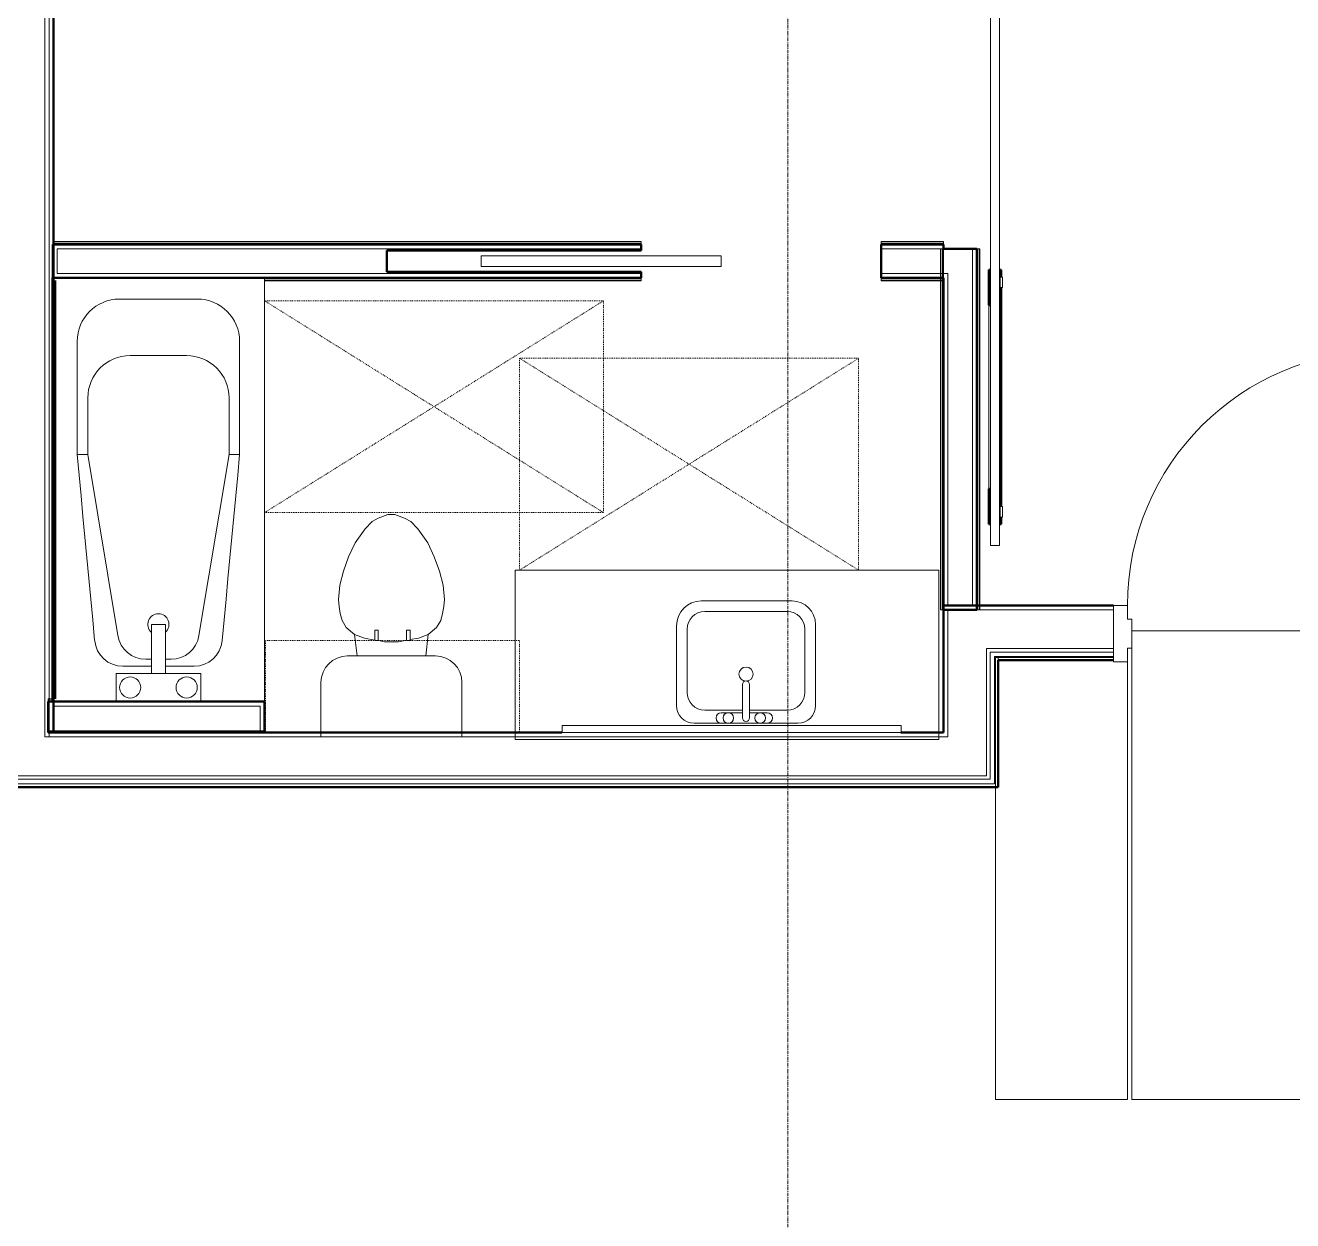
# Model space of a CAD drawing. Header units: inches. Extents: x -4218 to -1830, y 9756 to 12426.
# Drawn here: x -2935.3 to -2755.8, y 11656.2 to 11825.5 of the extents above; entities that cross this region are included whole.
import ezdxf

# ---------------------------------------------------------------- set-up
doc = ezdxf.new("R2010")
doc.units = ezdxf.units.IN
doc.header["$MEASUREMENT"] = 0
doc.linetypes.add('Dash', pattern=[0.25, 0.125, -0.125])
doc.linetypes.add('Grid Line 1_2_', pattern=[0.875, 0.5, -0.125, 0.125, -0.125])
for name, color, linetype, lineweight in [('0-1', 7, 'Continuous', 5), ('0-2', 252, 'Continuous', 9), ('0-3', 7, 'Continuous', 9), ('A-DOOR-1', 7, 'Continuous', 9), ('A-DOOR-2', 50, 'Continuous', 20), ('A-DOOR-3', 250, 'Continuous', 50), ('A-DOOR-FRAM-1', 50, 'Continuous', 20), ('A-FLOR-2', 252, 'Continuous', 9), ('A-FLOR-3', 7, 'Continuous', 9), ('A-GENM-HDLN-1', 7, 'Dash', 9), ('A-WALL-1', 250, 'Continuous', 50), ('A-WALL-2', 10, 'Continuous', 13), ('A-WALL-3', 253, 'Continuous', 9), ('A-WALL-4', 254, 'Continuous', 9), ('A-WALL-5', 252, 'Continuous', 9), ('A-WALL-6', 7, 'Continuous', 9), ('I-WALL-1', 250, 'Continuous', 50), ('I-WALL-2', 254, 'Continuous', 9), ('I-WALL-3', 253, 'Continuous', 9), ('I-WALL-4', 252, 'Continuous', 9), ('P-SANR-FIXT-1', 7, 'Continuous', 9), ('P-SANR-FIXT-2', 252, 'Continuous', 9), ('P-SANR-FIXT-3', 253, 'Continuous', 9), ('P-SANR-FIXT-5', 254, 'Continuous', 9), ('Q-CASE-2', 252, 'Continuous', 9), ('Q-CASE-3', 7, 'Continuous', 9), ('Q-CASE-5', 254, 'Continuous', 9), ('Q-CASE-6', 7, 'Dash', 9), ('S-GRID-1', 1, 'Grid Line 1_2_', 9)]:
    doc.layers.add(name, color=color, linetype=linetype, lineweight=lineweight)

# ---------------------------------------------------------------- blocks, each defined once
blk = doc.blocks.new('Basic Wall _ INT - W4BØF - _5_8 GYP - 2X4 WOOD_BATT_ - 5_8 GYP_ - ___-2683954-BACKGROUND - 1ST FLOOR')
at = {"layer": 'A-WALL-3'}
for p, q in [((-2805.69, 11833.21), (-2805.4, 11833.21)), ((-2805.62, 11833.06), (-2805.62, 11833.01)), ((-2805.62, 11832.99), (-2805.62, 11832.92)), ((-2805.62, 11832.89), (-2805.62, 11832.8)), ((-2805.4, 11833.21), (-2805.34, 11833.21)), ((-2805.4, 11833.21), (-2805.4, 11833.21)), ((-2805.69, 11793.86), (-2805.48, 11793.86)), ((-2805.62, 11793.86), (-2805.62, 11789.76)), ((-2805.48, 11793.86), (-2805.4, 11793.86)), ((-2805.4, 11793.86), (-2805.32, 11793.86)), ((-2805.32, 11793.86), (-2805.27, 11793.86)), ((-2805.27, 11789.74), (-2805.27, 11793.86)), ((-2805.62, 11789.59), (-2805.62, 11789.54)), ((-2805.62, 11789.54), (-2805.62, 11789.45)), ((-2805.62, 11789.45), (-2805.62, 11789.33)), ((-2805.27, 11742.74), (-2805.27, 11743.36))]:
    blk.add_line(p, q, dxfattribs=at)
at = {"layer": 'A-WALL-4'}
for p, q in [((-2805.62, 11833.21), (-2805.69, 11833.21)), ((-2805.48, 11833.21), (-2805.62, 11833.21)), ((-2805.41, 11833.21), (-2805.48, 11833.21)), ((-2805.27, 11833.21), (-2805.3, 11833.21)), ((-2805.62, 11793.86), (-2805.69, 11793.86)), ((-2805.48, 11793.86), (-2805.62, 11793.86)), ((-2805.41, 11793.86), (-2805.48, 11793.86)), ((-2805.27, 11793.86), (-2805.3, 11793.86))]:
    blk.add_line(p, q, dxfattribs=at)
at = {"layer": 'A-WALL-5'}
for p, q in [((-2805.69, 11833.06), (-2805.69, 11833.01)), ((-2805.69, 11832.99), (-2805.69, 11832.92)), ((-2805.69, 11832.9), (-2805.69, 11832.8)), ((-2805.62, 11832.8), (-2805.62, 11829.86)), ((-2805.34, 11833.21), (-2805.32, 11833.21)), ((-2805.32, 11833.21), (-2805.27, 11833.21)), ((-2805.27, 11829.86), (-2805.27, 11833.21)), ((-2805.69, 11829.86), (-2805.62, 11829.86)), ((-2805.62, 11829.86), (-2805.48, 11829.86)), ((-2805.48, 11829.86), (-2805.41, 11829.86)), ((-2805.3, 11829.86), (-2805.27, 11829.86)), ((-2805.69, 11793.86), (-2805.69, 11789.77)), ((-2805.4, 11793.86), (-2805.4, 11789.75)), ((-2805.69, 11789.59), (-2805.69, 11789.54)), ((-2805.69, 11789.54), (-2805.69, 11789.45)), ((-2805.69, 11789.45), (-2805.69, 11789.33)), ((-2805.62, 11789.33), (-2805.62, 11742.74)), ((-2805.27, 11743.36), (-2805.27, 11789.74)), ((-2805.69, 11742.74), (-2805.62, 11742.74)), ((-2805.62, 11742.74), (-2805.48, 11742.74)), ((-2805.48, 11742.74), (-2805.41, 11742.74)), ((-2805.3, 11742.74), (-2805.27, 11742.74))]:
    blk.add_line(p, q, dxfattribs=at)
at = {"layer": 'A-WALL-6'}
for p, q in [((-2805.69, 11832.8), (-2805.69, 11829.86)), ((-2805.4, 11833.21), (-2805.4, 11829.86)), ((-2805.4, 11829.86), (-2805.69, 11829.86)), ((-2805.32, 11829.86), (-2805.4, 11829.86)), ((-2805.27, 11829.86), (-2805.32, 11829.86)), ((-2805.69, 11789.33), (-2805.69, 11742.74)), ((-2805.4, 11789.74), (-2805.4, 11742.74)), ((-2805.4, 11742.74), (-2805.69, 11742.74)), ((-2805.32, 11742.74), (-2805.4, 11742.74)), ((-2805.27, 11742.74), (-2805.32, 11742.74))]:
    blk.add_line(p, q, dxfattribs=at)
blk = doc.blocks.new('Basic Wall _ INT - W4BØF - _5_8 GYP - 2X4 WOOD_BATT_ - 5_8 GYP_ - ___-2683955-BACKGROUND - 1ST FLOOR')
at = {"layer": 'A-WALL-3'}
for p, q in [((-2800.46, 11833.21), (-2800.42, 11833.21)), ((-2800.42, 11833.21), (-2800.4, 11833.21)), ((-2800.4, 11833.21), (-2800.11, 11833.21)), ((-2800.17, 11832.98), (-2800.17, 11832.92)), ((-2800.17, 11832.88), (-2800.17, 11832.8)), ((-2800.52, 11742.74), (-2800.52, 11743.36)), ((-2800.48, 11742.74), (-2800.52, 11742.74)), ((-2800.46, 11742.74), (-2800.48, 11742.74)), ((-2800.42, 11742.74), (-2800.46, 11742.74)), ((-2800.4, 11742.74), (-2800.42, 11742.74)), ((-2800.38, 11742.74), (-2800.4, 11742.74)), ((-2800.4, 11742.74), (-2800.4, 11742.74)), ((-2800.32, 11742.74), (-2800.38, 11742.74)), ((-2800.23, 11742.74), (-2800.32, 11742.74)), ((-2800.11, 11742.74), (-2800.23, 11742.74)), ((-2800.17, 11743.36), (-2800.17, 11742.74))]:
    blk.add_line(p, q, dxfattribs=at)
at = {"layer": 'A-WALL-4'}
for p, q in [((-2800.5, 11833.21), (-2800.52, 11833.21)), ((-2800.32, 11833.21), (-2800.38, 11833.21)), ((-2800.17, 11833.21), (-2800.32, 11833.21)), ((-2800.11, 11833.21), (-2800.17, 11833.21)), ((-2800.52, 11742.74), (-2800.5, 11742.74)), ((-2800.38, 11742.74), (-2800.32, 11742.74)), ((-2800.32, 11742.74), (-2800.17, 11742.74)), ((-2800.17, 11742.74), (-2800.11, 11742.74))]:
    blk.add_line(p, q, dxfattribs=at)
at = {"layer": 'A-WALL-5'}
for p, q in [((-2800.52, 11833.21), (-2800.48, 11833.21)), ((-2800.52, 11829.86), (-2800.52, 11833.21)), ((-2800.48, 11833.21), (-2800.46, 11833.21)), ((-2800.17, 11832.8), (-2800.17, 11829.86)), ((-2800.11, 11832.98), (-2800.11, 11832.92)), ((-2800.11, 11832.88), (-2800.11, 11832.8)), ((-2800.52, 11829.86), (-2800.5, 11829.86)), ((-2800.38, 11829.86), (-2800.32, 11829.86)), ((-2800.32, 11829.86), (-2800.17, 11829.86)), ((-2800.17, 11829.86), (-2800.11, 11829.86)), ((-2800.5, 11793.86), (-2800.52, 11793.86)), ((-2800.52, 11743.36), (-2800.52, 11793.86)), ((-2800.32, 11793.86), (-2800.38, 11793.86)), ((-2800.17, 11793.86), (-2800.32, 11793.86)), ((-2800.11, 11793.86), (-2800.17, 11793.86)), ((-2800.17, 11793.86), (-2800.17, 11743.36)), ((-2800.4, 11742.74), (-2800.4, 11743.36)), ((-2800.11, 11743.36), (-2800.11, 11742.74))]:
    blk.add_line(p, q, dxfattribs=at)
at = {"layer": 'A-WALL-6'}
for p, q in [((-2800.4, 11829.86), (-2800.4, 11833.21)), ((-2800.11, 11832.8), (-2800.11, 11829.86)), ((-2800.48, 11829.86), (-2800.52, 11829.86)), ((-2800.4, 11829.86), (-2800.48, 11829.86)), ((-2800.11, 11829.86), (-2800.4, 11829.86)), ((-2800.52, 11793.86), (-2800.48, 11793.86)), ((-2800.48, 11793.86), (-2800.4, 11793.86)), ((-2800.4, 11743.36), (-2800.4, 11793.86)), ((-2800.4, 11793.86), (-2800.11, 11793.86)), ((-2800.11, 11793.86), (-2800.11, 11743.36))]:
    blk.add_line(p, q, dxfattribs=at)
blk = doc.blocks.new('Basic Wall _ INT - W4BØF - _5_8 GYP - 2X4 WOOD_BATT_ - 5_8 GYP_ - ___-2683956-BACKGROUND - 1ST FLOOR')
at = {"layer": 'A-WALL-3'}
for p, q in [((-2931.4, 11794.9), (-2931.4, 11794.84)), ((-2931.4, 11794.84), (-2931.4, 11794.7)), ((-2931.4, 11794.84), (-2931.27, 11794.84)), ((-2931.4, 11794.69), (-2931.4, 11794.63)), ((-2931.4, 11794.51), (-2931.4, 11794.49)), ((-2931.27, 11794.49), (-2931.4, 11794.49))]:
    blk.add_line(p, q, dxfattribs=at)
at = {"layer": 'A-WALL-5'}
for p, q in [((-2931.4, 11794.61), (-2931.4, 11794.9)), ((-2931.4, 11794.9), (-2931.27, 11794.9)), ((-2931.27, 11794.61), (-2931.4, 11794.61)), ((-2931.4, 11794.53), (-2931.4, 11794.61)), ((-2931.4, 11794.49), (-2931.4, 11794.53)), ((-2931.27, 11794.84), (-2848.07, 11794.84)), ((-2848.07, 11794.49), (-2931.27, 11794.49)), ((-2848.07, 11794.84), (-2848.07, 11794.9)), ((-2848.07, 11794.7), (-2848.07, 11794.84)), ((-2848.07, 11794.63), (-2848.07, 11794.69)), ((-2848.07, 11794.49), (-2848.07, 11794.51)), ((-2814.07, 11794.9), (-2814.07, 11794.84)), ((-2814.07, 11794.84), (-2814.07, 11794.7)), ((-2814.07, 11794.84), (-2805.27, 11794.84)), ((-2814.07, 11794.69), (-2814.07, 11794.63)), ((-2814.07, 11794.51), (-2814.07, 11794.49)), ((-2805.27, 11794.49), (-2814.07, 11794.49)), ((-2805.27, 11794.84), (-2805.27, 11794.9)), ((-2805.27, 11794.7), (-2805.27, 11794.84)), ((-2805.27, 11794.63), (-2805.27, 11794.69)), ((-2805.27, 11794.49), (-2805.27, 11794.51))]:
    blk.add_line(p, q, dxfattribs=at)
at = {"layer": 'A-WALL-6'}
for p, q in [((-2931.27, 11794.9), (-2848.07, 11794.9)), ((-2848.07, 11794.61), (-2931.27, 11794.61)), ((-2848.07, 11794.9), (-2848.07, 11794.61)), ((-2848.07, 11794.61), (-2848.07, 11794.53)), ((-2848.07, 11794.53), (-2848.07, 11794.49)), ((-2814.07, 11794.61), (-2814.07, 11794.9)), ((-2814.07, 11794.9), (-2805.27, 11794.9)), ((-2805.27, 11794.61), (-2814.07, 11794.61)), ((-2814.07, 11794.53), (-2814.07, 11794.61)), ((-2814.07, 11794.49), (-2814.07, 11794.53)), ((-2805.27, 11794.9), (-2805.27, 11794.61)), ((-2805.27, 11794.61), (-2805.27, 11794.53)), ((-2805.27, 11794.53), (-2805.27, 11794.49))]:
    blk.add_line(p, q, dxfattribs=at)
blk = doc.blocks.new('Basic Wall _ INT - W4BØF - _5_8 GYP - 2X4 WOOD_BATT_ - 5_8 GYP_ - ___-2683957-BACKGROUND - 1ST FLOOR')
at = {"layer": 'A-WALL-3'}
for p, q in [((-2805.69, 11789.39), (-2805.58, 11789.39)), ((-2805.57, 11789.39), (-2805.48, 11789.39)), ((-2805.48, 11789.39), (-2805.42, 11789.39)), ((-2805.27, 11789.68), (-2805.27, 11789.62)), ((-2805.27, 11789.62), (-2805.27, 11789.61)), ((-2805.27, 11789.61), (-2805.27, 11789.33))]:
    blk.add_line(p, q, dxfattribs=at)
at = {"layer": 'A-WALL-4'}
for p, q in [((-2805.27, 11789.72), (-2805.27, 11789.74)), ((-2805.27, 11789.54), (-2805.27, 11789.6)), ((-2805.27, 11789.39), (-2805.27, 11789.53)), ((-2805.27, 11789.33), (-2805.27, 11789.39))]:
    blk.add_line(p, q, dxfattribs=at)
at = {"layer": 'A-WALL-5'}
for p, q in [((-2848.07, 11789.74), (-2901.43, 11789.74)), ((-2901.43, 11789.39), (-2848.07, 11789.39)), ((-2848.07, 11789.72), (-2848.07, 11789.74)), ((-2848.07, 11789.54), (-2848.07, 11789.6)), ((-2848.07, 11789.39), (-2848.07, 11789.53)), ((-2848.07, 11789.33), (-2848.07, 11789.39)), ((-2814.07, 11789.74), (-2814.07, 11789.72)), ((-2805.27, 11789.74), (-2814.07, 11789.74)), ((-2814.07, 11789.6), (-2814.07, 11789.54)), ((-2814.07, 11789.53), (-2814.07, 11789.39)), ((-2814.07, 11789.39), (-2814.07, 11789.33)), ((-2814.07, 11789.39), (-2805.69, 11789.39)), ((-2805.69, 11789.33), (-2805.58, 11789.33)), ((-2805.57, 11789.33), (-2805.48, 11789.33)), ((-2805.48, 11789.33), (-2805.42, 11789.33)), ((-2805.27, 11789.74), (-2805.27, 11789.7)), ((-2805.27, 11789.7), (-2805.27, 11789.68))]:
    blk.add_line(p, q, dxfattribs=at)
at = {"layer": 'A-WALL-6'}
for p, q in [((-2901.43, 11789.61), (-2848.07, 11789.61)), ((-2901.43, 11789.33), (-2848.07, 11789.33)), ((-2848.07, 11789.74), (-2848.07, 11789.7)), ((-2848.07, 11789.7), (-2848.07, 11789.61)), ((-2848.07, 11789.61), (-2848.07, 11789.33)), ((-2814.07, 11789.7), (-2814.07, 11789.74)), ((-2814.07, 11789.61), (-2814.07, 11789.7)), ((-2814.07, 11789.61), (-2805.27, 11789.61)), ((-2814.07, 11789.33), (-2814.07, 11789.61)), ((-2814.07, 11789.33), (-2805.69, 11789.33))]:
    blk.add_line(p, q, dxfattribs=at)
blk = doc.blocks.new('BARN - FLUSH - 3-0 x 7-0 BARN DOOR-2961666-BACKGROUND - 1ST FLOOR')
at = {"layer": 'A-DOOR-1'}
for p, q in [((21, -4.32), (-60, -4.32)), ((-60, -4.95), (-60, -4.32)), ((-60, -5.57), (-60, -4.95)), ((-52, -4.07), (-26, -4.07)), ((21, -4.32), (21, -4.95)), ((21, -4.95), (21, -5.57)), ((-60, -5.57), (21, -5.57)), ((-54.5, -5.67), (-56, -5.67)), ((-56, -5.67), (-56, -6)), ((-54.5, -6), (-56, -6)), ((-54.5, -6), (-54.5, -5.67)), ((-23.5, -6), (-23.5, -5.67)), ((-22, -5.67), (-23.5, -5.67)), ((-22, -6), (-23.5, -6)), ((-22, -5.67), (-22, -6))]:
    blk.add_line(p, q, dxfattribs=at)
at = {"layer": 'A-DOOR-3'}
for p, q in [((-52, -4.07), (-57, -4.07)), ((-57, -4.07), (-57, -4.32)), ((-52, -4.33), (-52, -4.07)), ((-21, -4.07), (-26, -4.07)), ((-26, -4.07), (-26, -4.32)), ((-21, -4.32), (-21, -4.07)), ((-57, -5.57), (-57, -5.82)), ((-57, -5.82), (-56, -5.82)), ((-54.5, -5.82), (-23.5, -5.82)), ((-22, -5.82), (-21, -5.82)), ((-21, -5.82), (-21, -5.57))]:
    blk.add_line(p, q, dxfattribs=at)
blk = doc.blocks.new('POCKET - FLUSH - 2-10 x 6-8-2882530-BACKGROUND - 1ST FLOOR')
at = {"layer": 'A-DOOR-2'}
for p, q in [((-39.67, -0.75), (-39.67, 0.75)), ((-39.67, 0.75), (-5.67, 0.75)), ((-5.67, 0.75), (-5.67, -0.75)), ((-5.67, -0.75), (-39.67, -0.75))]:
    blk.add_line(p, q, dxfattribs=at)
blk = doc.blocks.new('M_Sink Vanity-Square - 500 x 440mm-1372835-BACKGROUND - 1ST FLOOR')
at = {"layer": 'P-SANR-FIXT-1'}
for p, q in [((-5.72, 10.23), (7.14, 10.23)), ((-5.22, 8.73), (6.46, 8.73)), ((-9.22, -4.59), (-9.22, 6.73)), ((-7.72, -2.72), (-7.72, 6.23)), ((8.96, 6.23), (8.96, -2.72)), ((10.46, 6.91), (10.46, -4.59)), ((0.12, -6.33), (0.12, -1.59)), ((1.12, -6.33), (1.12, -1.59)), ((0.12, -5.22), (-5.22, -5.22)), ((6.46, -5.22), (1.12, -5.22)), ((7.96, -7.09), (-6.72, -7.09)), ((-2.88, -5.59), (0.12, -5.59)), ((3.62, -7.09), (-2.88, -7.09)), ((1.12, -5.59), (3.62, -5.59))]:
    blk.add_line(p, q, dxfattribs=at)
for centre, radius, start, end in [((-5.72, 6.73), 3.5, 90, 180), ((7.14, 6.91), 3.32, 360, 90), ((-5.22, 6.23), 2.5, 90, 180), ((6.46, 6.23), 2.5, 360, 90), ((0.62, -0.13), 1, 360, 180), ((0.62, -0.13), 1, 180, 0), ((0.62, -1.59), 0.5, 360, 180), ((-5.22, -2.72), 2.5, 180, 270), ((6.46, -2.72), 2.5, 270, 360), ((-6.72, -4.59), 2.5, 180, 270), ((7.96, -4.59), 2.5, 270, 0), ((-2.88, -6.34), 0.75, 90, 270), ((-1.88, -6.34), 0.75, 360, 180), ((-1.88, -6.34), 0.75, 180, 0), ((0.62, -6.33), 0.5, 180, 0), ((2.62, -6.34), 0.75, 0, 180), ((2.62, -6.34), 0.75, 180, 0), ((3.62, -6.34), 0.75, 270, 90)]:
    blk.add_arc(centre, radius, start, end, dxfattribs=at)
blk = doc.blocks.new('Toilet-Domestic-3D - Toilet-Domestic-3D-V116-BACKGROUND - 1ST FLOOR')
at = {"layer": 'P-SANR-FIXT-1'}
for p, q in [((-9.98, 11.75), (-9.98, 18.85)), ((9.98, 18.85), (9.98, 11.75)), ((6.25, 8.02), (-6.25, 8.02)), ((-4.86, 8.02), (-5.21, 5)), ((4.86, 8.02), (5.21, 5)), ((-3.84, 5.5), (-5.21, 5)), ((-2.65, 5.71), (-3.84, 5.5)), ((-1, 6), (-2.16, 5.8)), ((1, 6), (-1, 6)), ((1.85, 5.85), (1, 6)), ((3.84, 5.5), (2.34, 5.76)), ((5.21, 5), (3.84, 5.5)), ((-6.4, 4), (-6.97, 3)), ((-5.21, 5), (-6.4, 4)), ((6.4, 4), (5.21, 5)), ((6.97, 3), (6.4, 4)), ((-7.24, 2), (-7.41, 1)), ((-6.97, 3), (-7.24, 2)), ((7.24, 2), (6.97, 3)), ((7.41, 1), (7.24, 2)), ((-7.41, 1), (-7.5, 0)), ((7.5, 0), (7.41, 1)), ((-7.5, 0), (-7.33, -1.99)), ((7.33, -1.99), (7.5, 0)), ((-7.33, -1.99), (-6.79, -4)), ((6.79, -4), (7.33, -1.99)), ((-6.79, -4), (-6.06, -6)), ((6.06, -6), (6.79, -4)), ((-6.06, -6), (-5.13, -8)), ((5.13, -8), (6.06, -6)), ((-5.13, -8), (-3.74, -10)), ((3.74, -10), (5.13, -8)), ((-3.74, -10), (-2.74, -11)), ((2.74, -11), (3.74, -10)), ((-2.74, -11), (-1.87, -11.5)), ((-1.87, -11.5), (-0.5, -12)), ((-0.5, -12), (0.5, -12)), ((0.5, -12), (1.87, -11.5)), ((1.87, -11.5), (2.74, -11))]:
    blk.add_line(p, q, dxfattribs=at)
for centre, start, end in [((-6.25, 11.75), 180, 270), ((6.25, 11.75), 270, 360)]:
    blk.add_arc(centre, 3.73, start, end, dxfattribs=at)
at = {"layer": 'P-SANR-FIXT-2'}
for p, q in [((-9.98, 18.85), (-9.98, 19.48)), ((9.98, 19.48), (9.98, 18.85))]:
    blk.add_line(p, q, dxfattribs=at)
at = {"layer": 'P-SANR-FIXT-3'}
blk.add_line((-9.98, 19.48), (9.98, 19.48), dxfattribs=at)
blk = doc.blocks.new('Bath Vanity - Bath Vanity 60_-V141-BACKGROUND - 1ST FLOOR')
at = {"layer": 'Q-CASE-2'}
for p, q in [((-29.26, 1), (-29.26, 0)), ((30.74, 0.38), (30.74, 1)), ((30.74, 0), (30.74, 0.38)), ((-29.26, 0), (30.74, 0))]:
    blk.add_line(p, q, dxfattribs=at)
at = {"layer": 'Q-CASE-3'}
for p, q in [((30.74, 24), (-29.26, 24)), ((-29.26, 24), (-29.26, 1)), ((30.74, 1), (30.74, 24))]:
    blk.add_line(p, q, dxfattribs=at)
blk = doc.blocks.new('Bath Tub - Maestro - 60_x30_-V142-BACKGROUND - 1ST FLOOR')
at = {"layer": 'P-SANR-FIXT-1'}
for p, q in [((35, 26.5), (51, 26.5)), ((35, 26.5), (35, 25)), ((35, 25), (9.35, 20.74)), ((43, 25), (35, 25)), ((4, 21), (0.37, 21)), ((4, 16), (4, 21)), ((5, 16), (5, 20.04)), ((57, 20.5), (57, 9.5)), ((49, 11), (49, 19)), ((6, 16.8), (6, 16)), ((4, 14), (4, 16)), ((4, 16), (10.94, 16)), ((10.94, 14), (10.94, 16)), ((4, 9), (4, 14)), ((10.94, 14), (4, 14)), ((5, 9.96), (5, 14)), ((6, 14), (6, 13.2)), ((0.37, 9), (4, 9)), ((9.35, 9.26), (35, 5)), ((35, 3.5), (35, 5)), ((35, 5), (43, 5)), ((51, 3.5), (35, 3.5)), ((0.37, 0), (59.62, 0))]:
    blk.add_line(p, q, dxfattribs=at)
at = {"layer": 'P-SANR-FIXT-1', "flags": 128}
for points in [[(8.63, 24.03), (11.56, 24.3), (14.49, 24.58), (17.42, 24.85), (20.35, 25.13), (23.28, 25.4), (26.21, 25.68), (29.14, 25.95), (32.07, 26.23), (35, 26.5)], [(35, 3.5), (32.07, 3.77), (29.14, 4.05), (26.21, 4.32), (23.28, 4.6), (20.35, 4.87), (17.42, 5.15), (14.49, 5.42), (11.56, 5.7), (8.63, 5.97)]]:
    blk.add_lwpolyline(points, dxfattribs=at)
at = {"layer": 'P-SANR-FIXT-1'}
for centre, radius, start, end in [((51, 20.5), 6, 360, 90), ((9, 20.04), 4, 95.3558, 180), ((43, 19), 6, 360, 90), ((2, 19), 1.5, 360, 180), ((10, 16.8), 4, 99.4223, 180), ((2, 19), 1.5, 180, 360), ((10.94, 15), 1.5, 360, 137.9289), ((10.94, 15), 1.5, 222.0711, 360), ((10, 13.2), 4, 180, 260.5777), ((2, 11), 1.5, 360, 180), ((2, 11), 1.5, 180, 360), ((43, 11), 6, 270, 0), ((9, 9.96), 4, 180, 264.6442), ((51, 9.5), 6, 270, 360)]:
    blk.add_arc(centre, radius, start, end, dxfattribs=at)
at = {"layer": 'P-SANR-FIXT-2'}
for p, q in [((0.37, 21), (0, 21)), ((0, 9), (0.37, 9)), ((0, 0), (0.37, 0)), ((59.62, 0), (60, 0))]:
    blk.add_line(p, q, dxfattribs=at)
at = {"layer": 'P-SANR-FIXT-3'}
for p, q in [((60, 30), (0, 30)), ((0, 29.84), (0, 21)), ((60, 0), (60, 29.84)), ((0, 21), (0, 9)), ((0, 9), (0, 0))]:
    blk.add_line(p, q, dxfattribs=at)
at = {"layer": 'P-SANR-FIXT-5'}
for p, q in [((0, 30), (0, 29.84)), ((60, 29.84), (60, 29.97)), ((0, 21), (0, 9))]:
    blk.add_line(p, q, dxfattribs=at)
blk = doc.blocks.new('ADA Clearances - 30_x48_-V8-BACKGROUND - 1ST FLOOR')
at = {"layer": 'A-GENM-HDLN-1'}
for p, q in [((15, -24), (-15, 24)), ((-15, -24), (15, 24)), ((15, 24), (-15, 24)), ((-15, 24), (-15, -24)), ((15, -24), (15, 24)), ((-15, -24), (15, -24))]:
    blk.add_line(p, q, dxfattribs=at)
blk = doc.blocks.new('ADA Clearances - 30_x48_-V119-BACKGROUND - 1ST FLOOR')
at = {"layer": 'A-GENM-HDLN-1'}
for p, q in [((15, -24), (-15, 24)), ((-15, -24), (15, 24)), ((15, 24), (-15, 24)), ((15, -24), (15, 24)), ((-15, -24), (15, -24))]:
    blk.add_line(p, q, dxfattribs=at)
blk = doc.blocks.new('BATHROOM MIRROR - BATHROOM MIRROR 48_-3123886-BACKGROUND - 1ST FLOOR')
at = {"layer": 'Q-CASE-3'}
for p, q in [((-23.26, -23), (24.74, -23)), ((-23.26, -23), (-23.26, -24)), ((24.74, -24), (24.74, -23)), ((24.74, -24), (-23.26, -24))]:
    blk.add_line(p, q, dxfattribs=at)
at = {"layer": 'Q-CASE-5'}
blk.add_line((21.74, -24), (-20.26, -24), dxfattribs=at)
blk = doc.blocks.new('300 Series Wall Hung Cabinet_326 - 36_-2909953-BACKGROUND - 1ST FLOOR')
at = {"layer": 'Q-CASE-3'}
for p, q in [((-2.01, 14.69), (-2.5, 14.69)), ((-2.5, 14.69), (-2.5, 13.19)), ((-2.01, 13.19), (-2.01, 14.69)), ((2.49, 14.69), (2, 14.69)), ((2, 14.69), (2, 13.19)), ((2.49, 13.19), (2.49, 14.69)), ((-2.01, 13.19), (-2.5, 13.19)), ((2.49, 13.19), (2, 13.19))]:
    blk.add_line(p, q, dxfattribs=at)
at = {"layer": 'Q-CASE-6'}
for p, q in [((-18, 0.19), (-18, 13.19)), ((-18, 13.19), (18, 13.19)), ((18, 13.19), (18, 0.19)), ((18, 0.19), (-18, 0.19))]:
    blk.add_line(p, q, dxfattribs=at)
blk = doc.blocks.new('Basic Wall _ INT - W4FØF - INT - _5_8 GYP - 2X4 WOOD_BATT__ - ___-3091405-BACKGROUND - 1ST FLOOR')
at = {"layer": 'A-WALL-3'}
for p, q in [((-2932.03, 11730.15), (-2932.03, 11730.09)), ((-2932.03, 11730.09), (-2932.03, 11729.95)), ((-2931.91, 11730.09), (-2932.03, 11730.09)), ((-2932.03, 11729.94), (-2932.03, 11729.88)), ((-2932.03, 11729.76), (-2932.03, 11729.74)), ((-2932.03, 11729.74), (-2931.91, 11729.74)), ((-2931.43, 11730.09), (-2931.9, 11730.09)), ((-2931.9, 11729.74), (-2931.43, 11729.74))]:
    blk.add_line(p, q, dxfattribs=at)
at = {"layer": 'A-WALL-5'}
for p, q in [((-2932.03, 11729.86), (-2932.03, 11730.15)), ((-2931.91, 11730.15), (-2932.03, 11730.15)), ((-2931.91, 11729.86), (-2932.03, 11729.86)), ((-2932.03, 11729.78), (-2932.03, 11729.86)), ((-2932.03, 11729.74), (-2932.03, 11729.78)), ((-2931.43, 11730.15), (-2931.9, 11730.15)), ((-2931.43, 11729.86), (-2931.9, 11729.86)), ((-2901.4, 11730.09), (-2901.4, 11730.15)), ((-2901.4, 11729.95), (-2901.4, 11730.09)), ((-2901.4, 11729.88), (-2901.4, 11729.94)), ((-2901.4, 11729.74), (-2901.4, 11729.76))]:
    blk.add_line(p, q, dxfattribs=at)
at = {"layer": 'A-WALL-6'}
for p, q in [((-2901.4, 11730.15), (-2901.4, 11729.86)), ((-2901.4, 11729.86), (-2901.4, 11729.78)), ((-2901.4, 11729.78), (-2901.4, 11729.74))]:
    blk.add_line(p, q, dxfattribs=at)
blk = doc.blocks.new('CTR - 1st Phase - Unit Layouts_rvt-1-BACKGROUND - 1ST FLOOR')
at = {"layer": 'A-WALL-1'}
for p, q in [((-2848.07, 11794.49), (-2931.4, 11794.49)), ((-2931.4, 11794.49), (-2931.4, 11793.86)), ((-2848.07, 11793.61), (-2848.07, 11794.49)), ((-2805.27, 11794.49), (-2814.07, 11794.49)), ((-2814.07, 11794.49), (-2814.07, 11789.74)), ((-2805.27, 11793.86), (-2805.27, 11794.49)), ((-2931.4, 11793.86), (-2931.4, 11790.36)), ((-2884.07, 11790.61), (-2884.07, 11793.61)), ((-2884.07, 11793.61), (-2848.07, 11793.61)), ((-2800.52, 11793.86), (-2805.27, 11793.86)), ((-2800.52, 11742.74), (-2800.52, 11793.86)), ((-2931.43, 11789.74), (-2931.43, 11729.74)), ((-2931.06, 11789.74), (-2931.43, 11789.74)), ((-2931.4, 11790.36), (-2931.4, 11789.74)), ((-2931.4, 11789.74), (-2848.07, 11789.74)), ((-2931.06, 11730.11), (-2931.06, 11789.36)), ((-2848.07, 11790.61), (-2884.07, 11790.61)), ((-2848.07, 11789.74), (-2848.07, 11790.61)), ((-2814.07, 11789.74), (-2805.27, 11789.74)), ((-2805.27, 11789.74), (-2805.27, 11742.74)), ((-2805.27, 11742.74), (-2804.65, 11742.74)), ((-2804.65, 11742.74), (-2801.15, 11742.74)), ((-2801.15, 11742.74), (-2800.52, 11742.74)), ((-2901.4, 11729.74), (-2932.03, 11729.74)), ((-2932.03, 11729.74), (-2932.03, 11729.11)), ((-2931.43, 11729.74), (-2931.06, 11729.74)), ((-2901.4, 11729.11), (-2901.4, 11729.74)), ((-2932.03, 11729.11), (-2932.03, 11725.61)), ((-2901.4, 11725.61), (-2901.4, 11729.11)), ((-2932.03, 11725.61), (-2932.03, 11725.36)), ((-2932.03, 11725.36), (-2901.4, 11725.36)), ((-2901.4, 11725.36), (-2901.4, 11725.61))]:
    blk.add_line(p, q, dxfattribs=at)
at = {"layer": 'A-WALL-2'}
for p, q in [((-2930.78, 11793.86), (-2930.78, 11790.36)), ((-2930.78, 11793.86), (-2848.07, 11793.86)), ((-2814.07, 11793.86), (-2805.27, 11793.86)), ((-2801.15, 11793.86), (-2801.15, 11743.36)), ((-2930.78, 11790.36), (-2848.07, 11790.36)), ((-2814.07, 11790.36), (-2805.27, 11790.36)), ((-2805.27, 11790.36), (-2804.65, 11790.36)), ((-2804.65, 11790.36), (-2804.65, 11743.36)), ((-2804.65, 11743.36), (-2801.15, 11743.36)), ((-2931.4, 11729.11), (-2931.4, 11725.61)), ((-2931.4, 11729.11), (-2902.03, 11729.11)), ((-2902.03, 11725.61), (-2902.03, 11729.11)), ((-2931.4, 11725.61), (-2932.03, 11725.61)), ((-2932.03, 11725.61), (-2931.4, 11725.61)), ((-2931.4, 11725.61), (-2902.03, 11725.61)), ((-2901.4, 11725.61), (-2902.03, 11725.61)), ((-2902.03, 11725.61), (-2901.4, 11725.61))]:
    blk.add_line(p, q, dxfattribs=at)
at = {"layer": 'A-WALL-3'}
for p, q in [((-2931.4, 11789.74), (-2931.4, 11794.49)), ((-2848.07, 11794.49), (-2931.27, 11794.49)), ((-2805.27, 11794.49), (-2814.07, 11794.49)), ((-2800.52, 11743.36), (-2800.52, 11793.86)), ((-2931.43, 11789.74), (-2931.43, 11729.74)), ((-2931.27, 11789.74), (-2931.06, 11789.74)), ((-2901.43, 11789.74), (-2848.07, 11789.74)), ((-2814.07, 11789.74), (-2805.69, 11789.74)), ((-2805.27, 11789.33), (-2805.27, 11743.36)), ((-2804.65, 11742.74), (-2805.27, 11742.74)), ((-2932.03, 11725.36), (-2932.03, 11729.74)), ((-2931.06, 11729.74), (-2931.27, 11729.74)), ((-2931.27, 11725.36), (-2901.4, 11725.36))]:
    blk.add_line(p, q, dxfattribs=at)
at = {"layer": 'A-WALL-4'}
for p, q in [((-2931.27, 11794.49), (-2931.4, 11794.49)), ((-2931.4, 11789.74), (-2931.27, 11789.74)), ((-2805.69, 11789.74), (-2805.58, 11789.74)), ((-2805.57, 11789.74), (-2805.48, 11789.74)), ((-2805.48, 11789.74), (-2805.42, 11789.74)), ((-2805.27, 11789.59), (-2805.27, 11789.33)), ((-2805.27, 11743.36), (-2805.27, 11742.74)), ((-2800.52, 11742.74), (-2804.65, 11742.74)), ((-2800.52, 11742.74), (-2800.52, 11743.36)), ((-2931.91, 11729.74), (-2932.03, 11729.74)), ((-2931.43, 11729.74), (-2931.9, 11729.74)), ((-2931.27, 11729.74), (-2931.43, 11729.74)), ((-2932.03, 11725.36), (-2931.27, 11725.36))]:
    blk.add_line(p, q, dxfattribs=at)
at = {"layer": 'A-WALL-5'}
for p, q in [((-2848.07, 11794.49), (-2848.07, 11793.61)), ((-2814.07, 11789.74), (-2814.07, 11794.49)), ((-2805.27, 11794.49), (-2805.27, 11793.86)), ((-2848.07, 11793.61), (-2884.07, 11793.61)), ((-2884.07, 11793.61), (-2884.07, 11790.61)), ((-2805.27, 11793.86), (-2800.52, 11793.86)), ((-2931.06, 11730.11), (-2931.06, 11789.36)), ((-2884.07, 11790.61), (-2848.07, 11790.61)), ((-2848.07, 11790.61), (-2848.07, 11789.74)), ((-2901.4, 11729.74), (-2901.4, 11725.36))]:
    blk.add_line(p, q, dxfattribs=at)
at = {"layer": '0-2'}
for name, p in [('Basic Wall _ INT - W4BØF - _5_8 GYP - 2X4 WOOD_BATT_ - 5_8 GYP_ - ___-2683954-BACKGROUND - 1ST FLOOR', (0, 0)), ('Basic Wall _ INT - W4BØF - _5_8 GYP - 2X4 WOOD_BATT_ - 5_8 GYP_ - ___-2683955-BACKGROUND - 1ST FLOOR', (0, 0)), ('Basic Wall _ INT - W4BØF - _5_8 GYP - 2X4 WOOD_BATT_ - 5_8 GYP_ - ___-2683956-BACKGROUND - 1ST FLOOR', (0, 0)), ('POCKET - FLUSH - 2-10 x 6-8-2882530-BACKGROUND - 1ST FLOOR', (-2831.07, 11792.11)), ('Basic Wall _ INT - W4BØF - _5_8 GYP - 2X4 WOOD_BATT_ - 5_8 GYP_ - ___-2683957-BACKGROUND - 1ST FLOOR', (0, 0)), ('Bath Vanity - Bath Vanity 60_-V141-BACKGROUND - 1ST FLOOR', (-2836.64, 11724.36)), ('M_Sink Vanity-Square - 500 x 440mm-1372835-BACKGROUND - 1ST FLOOR', (-2833.84, 11733.76)), ('300 Series Wall Hung Cabinet_326 - 36_-2909953-BACKGROUND - 1ST FLOOR', (-2883.28, 11725.18)), ('Basic Wall _ INT - W4FØF - INT - _5_8 GYP - 2X4 WOOD_BATT__ - ___-3091405-BACKGROUND - 1ST FLOOR', (0, 0)), ('BATHROOM MIRROR - BATHROOM MIRROR 48_-3123886-BACKGROUND - 1ST FLOOR', (-2836.01, 11749.36))]:
    blk.add_blockref(name, p, dxfattribs=at)
for name, p, rotation in [('BARN - FLUSH - 3-0 x 7-0 BARN DOOR-2961666-BACKGROUND - 1ST FLOOR', (-2802.9, 11811.86), 90.00000000001978), ('Bath Tub - Maestro - 60_x30_-V142-BACKGROUND - 1ST FLOOR', (-2901.43, 11729.74), 90.00000000029365), ('ADA Clearances - 30_x48_-V8-BACKGROUND - 1ST FLOOR', (-2877.4, 11771.5), 90.00000000014576), ('ADA Clearances - 30_x48_-V119-BACKGROUND - 1ST FLOOR', (-2841.28, 11763.36), 90.00000000012268), ('Toilet-Domestic-3D - Toilet-Domestic-3D-V116-BACKGROUND - 1ST FLOOR', (-2883.43, 11744.22), 180)]:
    blk.add_blockref(name, p, dxfattribs=dict(at, rotation=rotation))
blk = doc.blocks.new('HOLLOW METAL - UNIT DOOR-2191979-BACKGROUND - 1ST FLOOR')
at = {"layer": 'A-DOOR-1'}
blk.add_arc((18, 4.125), 36, 90, 180, dxfattribs=at)
at = {"layer": 'A-DOOR-2'}
for p, q in [((18, 40.125), (16.25, 40.125)), ((16.25, 40.125), (16.25, 4.125)), ((18, 4.125), (18, 40.125)), ((16.25, 4.125), (18, 4.125))]:
    blk.add_line(p, q, dxfattribs=at)
at = {"layer": 'A-DOOR-FRAM-1'}
for p, q in [((-18, 4.125), (-20, 4.125)), ((-20, 4.125), (-20, -3.875)), ((-18, 2.1875), (-18, 4.125)), ((18, 4.125), (18, 2.1875)), ((20, 4.125), (18, 4.125)), ((20, -3.875), (20, 4.125)), ((-17.375, 2.1875), (-18, 2.1875)), ((-17.375, -1.9375), (-17.375, 2.1875)), ((18, 2.1875), (17.375, 2.1875)), ((17.375, 2.1875), (17.375, -1.9375)), ((-18, -3.875), (-18, -1.9375)), ((-18, -1.9375), (-17.375, -1.9375)), ((17.375, -1.9375), (18, -1.9375)), ((18, -1.9375), (18, -3.875)), ((-20, -3.875), (-18, -3.875)), ((18, -3.875), (20, -3.875))]:
    blk.add_line(p, q, dxfattribs=at)
blk = doc.blocks.new('CTR - 1st Phase - Common Walls_rvt-1-BACKGROUND - 1ST FLOOR')
at = {"layer": 'A-FLOR-2'}
for p, q in [((-2797.9, 11735.99), (-2797.9, 11717.61)), ((-2781.2, 11735.99), (-2797.9, 11735.99))]:
    blk.add_line(p, q, dxfattribs=at)
at = {"layer": 'A-FLOR-3'}
for p, q in [((-2743.82, 11739.74), (-2778.57, 11739.74)), ((-2778.57, 11737.3), (-2778.57, 11673.39)), ((-2779.2, 11673.39), (-2779.2, 11735.36)), ((-2797.9, 11717.61), (-2797.9, 11673.39)), ((-2797.9, 11673.39), (-2779.2, 11673.39)), ((-2778.57, 11673.39), (-2739.92, 11673.39))]:
    blk.add_line(p, q, dxfattribs=at)
at = {"layer": 'A-WALL-2'}
for p, q in [((-2932.52, 12080.69), (-2932.52, 11725.36)), ((-2931.9, 12080.69), (-2931.9, 11725.36)), ((-2804.65, 11742.74), (-2799.15, 11742.74)), ((-2804.65, 11724.74), (-2804.65, 11742.74)), ((-2799.15, 11742.74), (-2797.52, 11742.74)), ((-2781.2, 11742.74), (-2797.52, 11742.74)), ((-2799.15, 11737.24), (-2798.65, 11737.24)), ((-2799.15, 11719.24), (-2799.15, 11737.24)), ((-2798.65, 11737.24), (-2797.52, 11737.24)), ((-2781.2, 11737.24), (-2797.52, 11737.24)), ((-2798.65, 11736.74), (-2798.02, 11736.74)), ((-2798.65, 11718.74), (-2798.65, 11736.74)), ((-2798.02, 11736.74), (-2797.52, 11736.74)), ((-2798.02, 11736.11), (-2797.52, 11736.11)), ((-2798.02, 11718.11), (-2798.02, 11736.11)), ((-2781.2, 11736.74), (-2797.52, 11736.74)), ((-2781.2, 11736.11), (-2797.52, 11736.11)), ((-2797.52, 11736.11), (-2797.52, 11735.61)), ((-2932.52, 11724.74), (-2932.52, 11725.36)), ((-2931.9, 11724.74), (-2932.52, 11724.74)), ((-2932.52, 11724.74), (-2931.9, 11724.74)), ((-2931.9, 11724.74), (-2931.9, 11725.36)), ((-2931.9, 11724.74), (-2805.27, 11724.74)), ((-2804.65, 11724.74), (-2805.27, 11724.74)), ((-3065.75, 11719.24), (-2805.27, 11719.24)), ((-2804.65, 11719.24), (-2805.27, 11719.24)), ((-2799.15, 11719.24), (-2804.65, 11719.24)), ((-3065.75, 11718.74), (-2805.27, 11718.74)), ((-3065.75, 11718.11), (-2805.27, 11718.11)), ((-2799.15, 11718.74), (-2805.27, 11718.74)), ((-2798.65, 11718.11), (-2805.27, 11718.11)), ((-2798.65, 11718.74), (-2799.15, 11718.74)), ((-2798.02, 11718.11), (-2798.65, 11718.11))]:
    blk.add_line(p, q, dxfattribs=at)
at = {"layer": 'I-WALL-1'}
for p, q in [((-2931.27, 11725.36), (-2931.27, 12080.69)), ((-2805.27, 11743.36), (-2805.27, 11725.36)), ((-2804.65, 11743.36), (-2805.27, 11743.36)), ((-2797.52, 11743.36), (-2804.65, 11743.36)), ((-2781.2, 11743.36), (-2797.52, 11743.36)), ((-2797.52, 11735.61), (-2781.2, 11735.61)), ((-2797.52, 11717.61), (-2797.52, 11735.61)), ((-2859.28, 11725.36), (-2931.27, 11725.36)), ((-2805.27, 11725.36), (-2811.28, 11725.36)), ((-3065.75, 11717.61), (-2805.27, 11717.61)), ((-2805.27, 11717.61), (-2798.02, 11717.61)), ((-2798.02, 11717.61), (-2797.52, 11717.61))]:
    blk.add_line(p, q, dxfattribs=at)
at = {"layer": 'I-WALL-2'}
for p, q in [((-2805.27, 11743.36), (-2805.27, 11742.74)), ((-2804.65, 11743.36), (-2801.15, 11743.36))]:
    blk.add_line(p, q, dxfattribs=at)
at = {"layer": 'I-WALL-3'}
for p, q in [((-2931.27, 11794.78), (-2931.27, 11794.9)), ((-2931.27, 11794.69), (-2931.27, 11794.78)), ((-2931.27, 11794.63), (-2931.27, 11794.69)), ((-2931.27, 11789.74), (-2931.27, 11794.49)), ((-2805.27, 11743.36), (-2804.65, 11743.36)), ((-2801.15, 11743.36), (-2800.52, 11743.36)), ((-2800.38, 11743.36), (-2800.32, 11743.36)), ((-2800.32, 11743.36), (-2800.23, 11743.36)), ((-2800.23, 11743.36), (-2800.11, 11743.36)), ((-2781.2, 11743.36), (-2781.2, 11735.99)), ((-2931.27, 11729.12), (-2931.27, 11729.74)), ((-2931.27, 11725.61), (-2931.27, 11729.11)), ((-2931.27, 11725.36), (-2931.27, 11725.61)), ((-2901.4, 11725.36), (-2931.27, 11725.36))]:
    blk.add_line(p, q, dxfattribs=at)
at = {"layer": 'I-WALL-4'}
for p, q in [((-2931.27, 11794.9), (-2931.27, 11912.45)), ((-2805.27, 11742.74), (-2805.27, 11725.36)), ((-2800.11, 11743.36), (-2797.52, 11743.36)), ((-2781.2, 11743.36), (-2797.52, 11743.36)), ((-2893.41, 11725.36), (-2901.4, 11725.36)), ((-2865.9, 11725.36), (-2873.46, 11725.36)), ((-2805.27, 11725.36), (-2805.9, 11725.36)), ((-3065.75, 11717.61), (-2805.27, 11717.61)), ((-2797.9, 11717.61), (-2805.27, 11717.61))]:
    blk.add_line(p, q, dxfattribs=at)
at = {"layer": '0-3'}
blk.add_blockref('HOLLOW METAL - UNIT DOOR-2191979-BACKGROUND - 1ST FLOOR', (-2761.2, 11739.24), dxfattribs=at)

msp = doc.modelspace()

# ---------------------------------------------------------------- linework, layer by layer
at = {"layer": 'S-GRID-1'}
msp.add_line((-2827.32, 9836.18), (-2827.32, 12376.81), dxfattribs=at)

# ---------------------------------------------------------------- block references
at = {"layer": '0-1'}
for name in ['CTR - 1st Phase - Unit Layouts_rvt-1-BACKGROUND - 1ST FLOOR', 'CTR - 1st Phase - Common Walls_rvt-1-BACKGROUND - 1ST FLOOR']:
    msp.add_blockref(name, (0, 0), dxfattribs=at)

doc.saveas('drawing.dxf')
